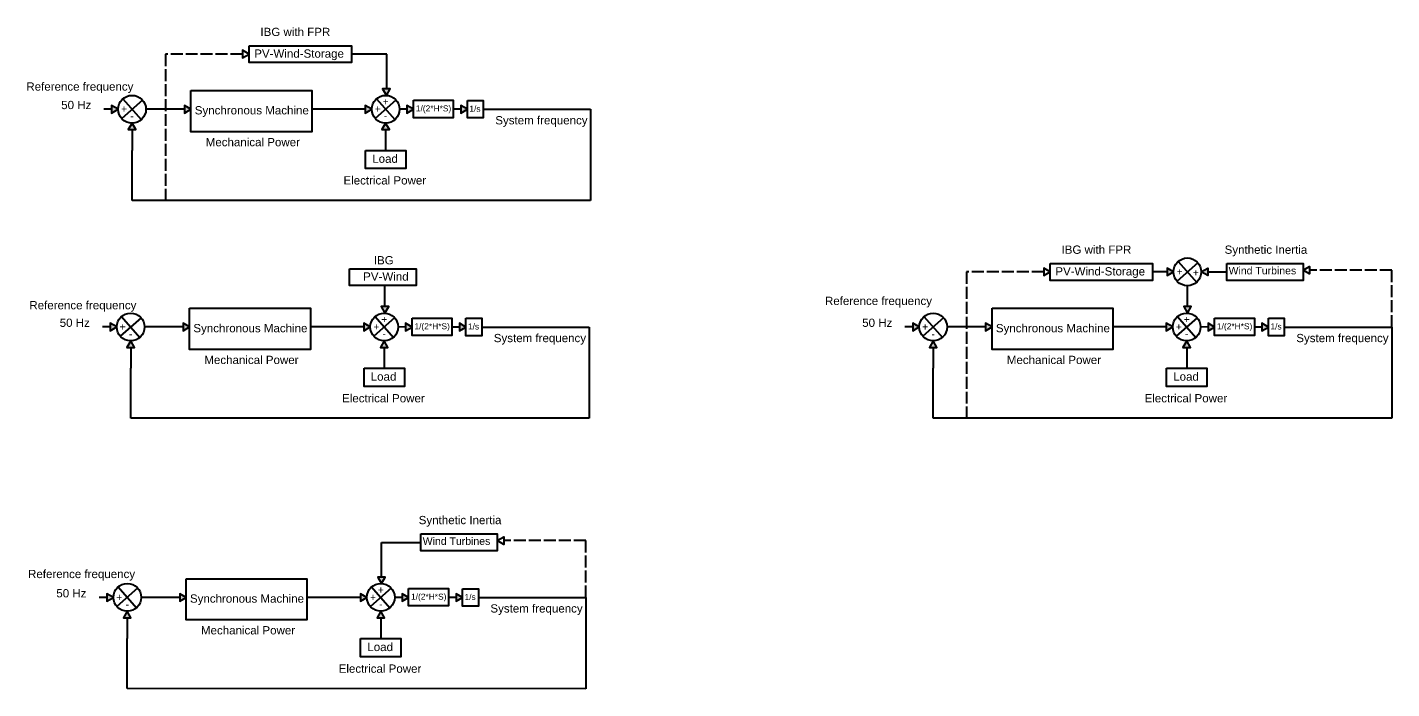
# Model space of a CAD drawing. Header units: millimetres. Extents: x 905 to 8364, y 209 to 3296.
# Drawn here: x 905 to 2272, y 2513 to 3175 of the extents above; entities that cross this region are included whole.
import ezdxf

# ---------------------------------------------------------------- set-up
doc = ezdxf.new("R2010")
doc.units = ezdxf.units.MM
doc.linetypes.add('ACAD_ISO02W100', pattern=[15, 12, -3])
doc.layers.get('0').update_dxf_attribs({"lineweight": 40})
doc.layers.add('Layer2', color=7, linetype='ACAD_ISO02W100', lineweight=40)
doc.styles.get("Standard").update_dxf_attribs({"font": 'arial.ttf'})

msp = doc.modelspace()

# ---------------------------------------------------------------- hatches: boundary and pattern name
h = msp.add_hatch(color=256)
h.dxf.hatch_style = 1
h.paths.add_polyline_path([(996.4, 3093.1), (989.8, 3096.9), (989.8, 3089.3)])
h.paths.add_polyline_path([(1014.1, 3072.7), (1010.3, 3079.2), (1006.5, 3072.7)])
h.paths.add_polyline_path([(1069.3, 3093.1), (1062.8, 3096.9), (1062.8, 3089.3)])
h.paths.add_polyline_path([(1261.3, 3113.6), (1265.1, 3107), (1268.9, 3113.6)])
h.paths.add_polyline_path([(1243.9, 3089.3), (1250.4, 3093.1), (1243.9, 3096.9)])
h.paths.add_polyline_path([(1260.5, 3072.7), (1268.1, 3072.7), (1264.3, 3079.2)])
h.paths.add_polyline_path([(1285.7, 3096.9), (1285.7, 3089.3), (1292.3, 3093.1)])
h.paths.add_polyline_path([(1346.2, 3093), (1339.7, 3096.8), (1339.7, 3089.3)])
h = msp.add_hatch(color=256)
h.dxf.hatch_style = 1
h.paths.add_polyline_path([(2088.1, 2933.9), (2081.5, 2930.2), (2088.1, 2926.4)])
h.paths.add_polyline_path([(2053.7, 2930.2), (2047.2, 2933.9), (2047.2, 2926.4)])
h = msp.add_hatch(color=256)
h.dxf.hatch_style = 1
h.paths.add_polyline_path([(995, 2875), (988.4, 2878.8), (988.4, 2871.2)])
h.paths.add_polyline_path([(1012.6, 2854.5), (1008.9, 2861.1), (1005.1, 2854.5)])
h.paths.add_polyline_path([(1067.9, 2875), (1061.4, 2878.8), (1061.4, 2871.2)])
h.paths.add_polyline_path([(1259.9, 2895.5), (1263.6, 2888.9), (1267.4, 2895.5)])
h.paths.add_polyline_path([(1242.4, 2871.2), (1249, 2875), (1242.4, 2878.8)])
h.paths.add_polyline_path([(1259.1, 2854.5), (1266.7, 2854.5), (1262.9, 2861.1)])
h.paths.add_polyline_path([(1284.3, 2878.7), (1284.3, 2871.2), (1290.8, 2874.9)])
h.paths.add_polyline_path([(1344.8, 2874.9), (1338.3, 2878.7), (1338.3, 2871.1)])
h = msp.add_hatch(color=256)
h.dxf.hatch_style = 1
h.paths.add_polyline_path([(1799, 2875), (1792.4, 2878.8), (1792.4, 2871.2)])
h.paths.add_polyline_path([(1816.6, 2854.5), (1812.9, 2861.1), (1809.1, 2854.5)])
h.paths.add_polyline_path([(1871.9, 2875), (1865.4, 2878.8), (1865.4, 2871.2)])
h.paths.add_polyline_path([(2063.9, 2895.5), (2067.6, 2888.9), (2071.4, 2895.5)])
h.paths.add_polyline_path([(2046.4, 2871.2), (2053, 2875), (2046.4, 2878.8)])
h.paths.add_polyline_path([(2063.1, 2854.5), (2070.7, 2854.5), (2066.9, 2861.1)])
h.paths.add_polyline_path([(2088.3, 2878.7), (2088.3, 2871.2), (2094.8, 2874.9)])
h.paths.add_polyline_path([(2148.8, 2874.9), (2142.3, 2878.7), (2142.3, 2871.1)])
h = msp.add_hatch(color=256)
h.dxf.hatch_style = 1
h.paths.add_polyline_path([(991.6, 2604.2), (985, 2607.9), (985, 2600.4)])
h.paths.add_polyline_path([(1009.2, 2583.7), (1005.5, 2590.3), (1001.7, 2583.7)])
h.paths.add_polyline_path([(1064.5, 2604.2), (1058, 2607.9), (1058, 2600.4)])
h.paths.add_polyline_path([(1256.5, 2624.6), (1260.2, 2618.1), (1264, 2624.6)])
h.paths.add_polyline_path([(1239, 2600.4), (1245.6, 2604.2), (1239, 2607.9)])
h.paths.add_polyline_path([(1255.7, 2583.7), (1263.3, 2583.7), (1259.5, 2590.3)])
h.paths.add_polyline_path([(1280.9, 2607.9), (1280.9, 2600.3), (1287.4, 2604.1)])
h.paths.add_polyline_path([(1341.4, 2604.1), (1334.9, 2607.9), (1334.9, 2600.3)])

# ---------------------------------------------------------------- linework, layer by layer
for p, q in [((1265.7, 3148.3), (1230, 3148.3)), ((1265.7, 3113.8), (1265.7, 3148.3)), ((1265.1, 3134.4), (1265.1, 3134.4)), ((1001.1, 3103.5), (1019.5, 3082.7)), ((1255.1, 3103.5), (1273.5, 3082.7)), ((989.8, 3093.1), (982, 3093.1)), ((1020.7, 3102.3), (999.9, 3083.9)), ((1062.8, 3093.1), (1024.2, 3093.1)), ((1243.9, 3093.1), (1190.3, 3093.1)), ((1274.7, 3102.3), (1253.9, 3083.9)), ((1285.7, 3093.1), (1278.2, 3093.1)), ((1292.3, 3093.1), (1292.2, 3093.1)), ((1339.7, 3093), (1332.1, 3093)), ((1362.1, 3093), (1469.7, 3093)), ((1469.7, 3093), (1469.7, 3001.7)), ((1010.3, 3072.7), (1010.3, 3051.9)), ((1264.3, 3072.7), (1264.3, 3051.9)), ((1010.3, 3001.7), (1010.3, 3051.9)), ((1469.7, 3001.7), (1010.3, 3001.7)), ((2078.1, 2939.4), (2057.2, 2921)), ((2058.4, 2940.6), (2076.9, 2919.7)), ((2047.2, 2930.2), (2032.6, 2930.2)), ((2088.1, 2930.2), (2107, 2930.2)), ((2088.1, 2930.2), (2088.1, 2930.2)), ((1263.6, 2895.5), (1263.6, 2916.3)), ((1263.6, 2916.3), (1263.6, 2916.3)), ((2067.6, 2895.5), (2067.6, 2916.3)), ((2067.6, 2916.3), (2067.6, 2916.3)), ((999.7, 2885.4), (1018.1, 2864.6)), ((1253.7, 2885.4), (1272.1, 2864.6)), ((1803.6, 2885.4), (1822.1, 2864.6)), ((2057.7, 2885.4), (2076.1, 2864.6)), ((988.4, 2875), (980.6, 2875)), ((1019.3, 2884.2), (998.5, 2865.8)), ((1061.4, 2875), (1022.8, 2875)), ((1242.4, 2875), (1188.9, 2875)), ((1273.3, 2884.2), (1252.5, 2865.8)), ((1284.3, 2874.9), (1276.8, 2875)), ((1290.8, 2874.9), (1290.8, 2874.9)), ((1338.3, 2874.9), (1330.7, 2874.9)), ((1360.7, 2874.9), (1468.3, 2874.9)), ((1468.3, 2874.9), (1468.3, 2783.6)), ((1792.4, 2875), (1784.6, 2875)), ((1823.3, 2884.2), (1802.4, 2865.8)), ((1865.4, 2875), (1826.8, 2875)), ((2046.4, 2875), (1992.9, 2875)), ((2077.3, 2884.2), (2056.5, 2865.8)), ((2088.3, 2874.9), (2080.8, 2875)), ((2094.8, 2874.9), (2094.8, 2874.9)), ((2142.3, 2874.9), (2134.7, 2874.9)), ((2164.7, 2874.9), (2272.3, 2874.9)), ((2272.3, 2874.9), (2272.3, 2783.6)), ((1008.9, 2854.5), (1008.9, 2833.7)), ((1262.9, 2854.5), (1262.9, 2833.7)), ((1812.9, 2854.5), (1812.9, 2833.7)), ((2066.9, 2854.5), (2066.9, 2833.7)), ((1008.9, 2783.6), (1008.9, 2833.7)), ((1812.9, 2783.6), (1812.9, 2833.7)), ((1468.3, 2783.6), (1008.9, 2783.6)), ((2272.3, 2783.6), (1812.9, 2783.6)), ((1260.2, 2624.6), (1260.2, 2659.3)), ((1260.2, 2659.3), (1299.6, 2659.3)), ((1260.2, 2659.3), (1260.2, 2659.3)), ((1260.2, 2645.4), (1260.2, 2645.4)), ((1015.9, 2613.4), (995, 2594.9)), ((996.2, 2614.6), (1014.7, 2593.7)), ((1269.9, 2613.4), (1249.1, 2594.9)), ((1250.3, 2614.6), (1268.7, 2593.7)), ((985, 2604.2), (977.2, 2604.2)), ((1058, 2604.2), (1019.4, 2604.2)), ((1239, 2604.2), (1185.5, 2604.2)), ((1280.9, 2604.1), (1273.4, 2604.2)), ((1287.4, 2604.1), (1287.4, 2604.1)), ((1334.9, 2604.1), (1327.3, 2604.1)), ((1357.3, 2604.1), (1464.9, 2604.1)), ((1464.9, 2604.1), (1464.9, 2512.7)), ((1005.5, 2583.7), (1005.5, 2562.9)), ((1259.5, 2583.7), (1259.5, 2562.9)), ((1005.5, 2512.8), (1005.5, 2562.9)), ((1464.9, 2512.7), (1005.5, 2512.8))]:
    msp.add_line(p, q)
for points in [[(1127.6, 3148.3), (1121, 3152.1), (1121, 3144.5)], [(1127.6, 3156.7), (1230, 3156.7), (1230, 3139.9), (1127.6, 3139.9)], [(1069.3, 3111.9), (1190.3, 3111.9), (1190.3, 3070.6), (1069.3, 3070.6)], [(1265.1, 3107), (1268.9, 3113.6), (1261.3, 3113.6)], [(996.4, 3093.1), (989.8, 3096.9), (989.8, 3089.3)], [(1069.3, 3093.1), (1062.8, 3096.9), (1062.8, 3089.3)], [(1250.4, 3093.1), (1243.9, 3096.9), (1243.9, 3089.3)], [(1292.3, 3093.1), (1285.7, 3096.9), (1285.7, 3089.3)], [(1292.3, 3102.1), (1332.1, 3102.1), (1332.1, 3084.6), (1292.3, 3084.6)], [(1346.2, 3093), (1339.7, 3096.8), (1339.7, 3089.3)], [(1346.2, 3101.8), (1362.1, 3101.8), (1362.1, 3084.3), (1346.2, 3084.3)], [(1010.3, 3079.2), (1006.5, 3072.7), (1014.1, 3072.7)], [(1264.3, 3079.2), (1260.5, 3072.7), (1268.1, 3072.7)], [(1244.1, 3051.9), (1284.5, 3051.9), (1284.5, 3033.7), (1244.1, 3033.7)], [(1228, 2933.4), (1294.8, 2933.4), (1294.8, 2916.5), (1228, 2916.5)], [(1930.2, 2930.2), (1923.6, 2933.9), (1923.6, 2926.4)], [(1930.2, 2938.6), (2032.6, 2938.6), (2032.6, 2921.7), (1930.2, 2921.7)], [(2053.7, 2930.2), (2047.2, 2933.9), (2047.2, 2926.4)], [(2081.5, 2930.2), (2088.1, 2933.9), (2088.1, 2926.4)], [(2107, 2938.6), (2183.5, 2938.6), (2183.5, 2921.7), (2107, 2921.7)], [(2183.5, 2931.9), (2190, 2935.7), (2190, 2928.2)], [(1067.9, 2893.7), (1188.9, 2893.7), (1188.9, 2852.4), (1067.9, 2852.4)], [(1263.6, 2888.9), (1267.4, 2895.5), (1259.9, 2895.5)], [(1871.9, 2893.7), (1992.9, 2893.7), (1992.9, 2852.4), (1871.9, 2852.4)], [(2067.6, 2888.9), (2071.4, 2895.5), (2063.9, 2895.5)], [(995, 2875), (988.4, 2878.8), (988.4, 2871.2)], [(1067.9, 2875), (1061.4, 2878.8), (1061.4, 2871.2)], [(1249, 2875), (1242.4, 2878.8), (1242.4, 2871.2)], [(1290.8, 2874.9), (1284.3, 2878.7), (1284.3, 2871.2)], [(1290.8, 2883.9), (1330.7, 2883.9), (1330.7, 2866.4), (1290.8, 2866.4)], [(1344.8, 2874.9), (1338.3, 2878.7), (1338.3, 2871.1)], [(1344.8, 2883.7), (1360.7, 2883.7), (1360.7, 2866.2), (1344.8, 2866.2)], [(1799, 2875), (1792.4, 2878.8), (1792.4, 2871.2)], [(1871.9, 2875), (1865.4, 2878.8), (1865.4, 2871.2)], [(2053, 2875), (2046.4, 2878.8), (2046.4, 2871.2)], [(2094.8, 2874.9), (2088.3, 2878.7), (2088.3, 2871.2)], [(2094.8, 2883.9), (2134.7, 2883.9), (2134.7, 2866.4), (2094.8, 2866.4)], [(2148.8, 2874.9), (2142.3, 2878.7), (2142.3, 2871.1)], [(2148.8, 2883.7), (2164.7, 2883.7), (2164.7, 2866.2), (2148.8, 2866.2)], [(1008.9, 2861.1), (1005.1, 2854.5), (1012.6, 2854.5)], [(1262.9, 2861.1), (1259.1, 2854.5), (1266.7, 2854.5)], [(1812.9, 2861.1), (1809.1, 2854.5), (1816.6, 2854.5)], [(2066.9, 2861.1), (2063.1, 2854.5), (2070.7, 2854.5)], [(1242.7, 2833.7), (1283.1, 2833.7), (1283.1, 2815.5), (1242.7, 2815.5)], [(2046.7, 2833.7), (2087.1, 2833.7), (2087.1, 2815.5), (2046.7, 2815.5)], [(1299.6, 2667.8), (1376.1, 2667.8), (1376.1, 2650.9), (1299.6, 2650.9)], [(1376.1, 2661.1), (1382.6, 2664.9), (1382.6, 2657.3)], [(1260.2, 2618.1), (1264, 2624.6), (1256.5, 2624.6)], [(1064.5, 2622.9), (1185.5, 2622.9), (1185.5, 2581.6), (1064.5, 2581.6)], [(1287.4, 2613.1), (1327.3, 2613.1), (1327.3, 2595.6), (1287.4, 2595.6)], [(1341.4, 2612.8), (1357.3, 2612.8), (1357.3, 2595.3), (1341.4, 2595.3)], [(991.6, 2604.2), (985, 2607.9), (985, 2600.4)], [(1064.5, 2604.2), (1058, 2607.9), (1058, 2600.4)], [(1245.6, 2604.2), (1239, 2607.9), (1239, 2600.4)], [(1287.4, 2604.1), (1280.9, 2607.9), (1280.9, 2600.3)], [(1341.4, 2604.1), (1334.9, 2607.9), (1334.9, 2600.3)], [(1005.5, 2590.3), (1001.7, 2583.7), (1009.2, 2583.7)], [(1259.5, 2590.3), (1255.7, 2583.7), (1263.3, 2583.7)], [(1239.3, 2562.9), (1279.7, 2562.9), (1279.7, 2544.7), (1239.3, 2544.7)]]:
    msp.add_lwpolyline(points, close=True)
for centre in [(1010.3, 3093.1), (1264.3, 3093.1), (2067.6, 2930.2), (1008.9, 2875), (1262.9, 2875), (1812.9, 2875), (2066.9, 2875), (1005.5, 2604.2), (1259.5, 2604.2)]:
    msp.add_circle(centre, 13.9)
at = {"layer": 'Layer2'}
for p, q in [((1121, 3148.3), (1043.7, 3148.3)), ((1043.7, 3148.3), (1043.7, 3001.7)), ((1923.6, 2930.2), (1846.3, 2930.2)), ((1846.3, 2930.2), (1846.3, 2783.6)), ((2272.3, 2931.9), (2190, 2931.9)), ((2272.3, 2874.9), (2272.3, 2931.9)), ((1464.9, 2661.1), (1382.6, 2661.1)), ((1464.9, 2604.1), (1464.9, 2661.1))]:
    msp.add_line(p, q, dxfattribs=at)

# ---------------------------------------------------------------- texts
for s, height, p in [('IBG with FPR', 8.269, (1138.9, 3166.4)), ('PV-Wind-Storage', 8.269, (1132.7, 3144.7)), ('Reference frequency', 8.269, (904.4, 3111.7)), ('+', 7.22, (1261.4, 3097.1)), ('50 Hz', 8.27, (939.3, 3093.2)), ('+', 7.52, (999.2, 3089.6)), ('Synchronous Machine', 8.269, (1073.1, 3087.9)), ('+', 7.22, (1253.5, 3089.8)), ('1/(2*H*S)', 6.01, (1294.6, 3090.9)), ('1/s', 6.01, (1348.2, 3090.6)), ('-', 7.52, (1008.5, 3082.5)), ('-', 7.22, (1262.6, 3082.8)), ('System frequency', 8.269, (1374.2, 3077.9)), ('Mechanical Power', 8.269, (1084.1, 3056)), ('Load', 8.27, (1250.9, 3039.4)), ('Electrical Power', 8.269, (1222.1, 3017.7)), ('IBG with FPR', 8.269, (1941.5, 2948.3)), ('Synthetic Inertia', 8.269, (2104.9, 2948.3)), ('IBG', 8.27, (1252.5, 2937.7)), ('PV-Wind', 8.27, (1241.8, 2921.4)), ('PV-Wind-Storage', 8.269, (1935.3, 2926.6)), ('+', 7.22, (2056.9, 2926.8)), ('+', 7.22, (2073.1, 2925.8)), ('Wind Turbines', 7.517, (2108.9, 2927.7)), ('Reference frequency', 8.269, (907.4, 2892.7)), ('Reference frequency', 8.269, (1704.5, 2897)), ('+', 7.22, (1260, 2879)), ('+', 7.22, (2064, 2879)), ('50 Hz', 8.27, (937.8, 2875.1)), ('+', 7.52, (997.8, 2871.5)), ('Synchronous Machine', 8.269, (1071.7, 2869.7)), ('+', 7.22, (1252.1, 2871.6)), ('1/(2*H*S)', 6.01, (1293.2, 2872.7)), ('1/s', 6.01, (1346.8, 2872.5)), ('50 Hz', 8.27, (1741.8, 2875.1)), ('+', 7.52, (1801.8, 2871.5)), ('Synchronous Machine', 8.269, (1875.7, 2869.7)), ('+', 7.22, (2056.1, 2871.6)), ('1/(2*H*S)', 6.01, (2097.2, 2872.7)), ('1/s', 6.01, (2150.8, 2872.5)), ('-', 7.52, (1007.1, 2864.3)), ('-', 7.22, (1261.2, 2864.6)), ('System frequency', 8.269, (1372.7, 2859.8)), ('-', 7.52, (1811.1, 2864.3)), ('-', 7.22, (2065.2, 2864.6)), ('System frequency', 8.269, (2176.7, 2859.8)), ('Mechanical Power', 8.269, (1082.7, 2837.9)), ('Mechanical Power', 8.269, (1886.7, 2837.9)), ('Load', 8.27, (1249.4, 2821.2)), ('Load', 8.27, (2053.4, 2821.2)), ('Electrical Power', 8.269, (1220.7, 2799.5)), ('Electrical Power', 8.269, (2024.7, 2799.5)), ('Synthetic Inertia', 8.269, (1297.5, 2677.5)), ('Wind Turbines', 7.517, (1301.5, 2656.8)), ('Reference frequency', 8.269, (906.1, 2623.5)), ('50 Hz', 8.27, (934.4, 2604.2)), ('+', 7.22, (1256.6, 2608.1)), ('+', 7.52, (994.4, 2600.7)), ('Synchronous Machine', 8.269, (1068.3, 2598.9)), ('+', 7.22, (1248.7, 2600.8)), ('1/(2*H*S)', 6.01, (1289.8, 2601.9)), ('1/s', 6.01, (1343.4, 2601.6)), ('System frequency', 8.269, (1369.3, 2589)), ('-', 7.52, (1003.7, 2593.5)), ('-', 7.22, (1257.8, 2593.8)), ('Mechanical Power', 8.269, (1079.3, 2567.1)), ('Load', 8.27, (1246, 2550.4)), ('Electrical Power', 8.269, (1217.3, 2528.7))]:
    msp.add_text(s, height=height).set_placement(p)

doc.saveas('drawing.dxf')
